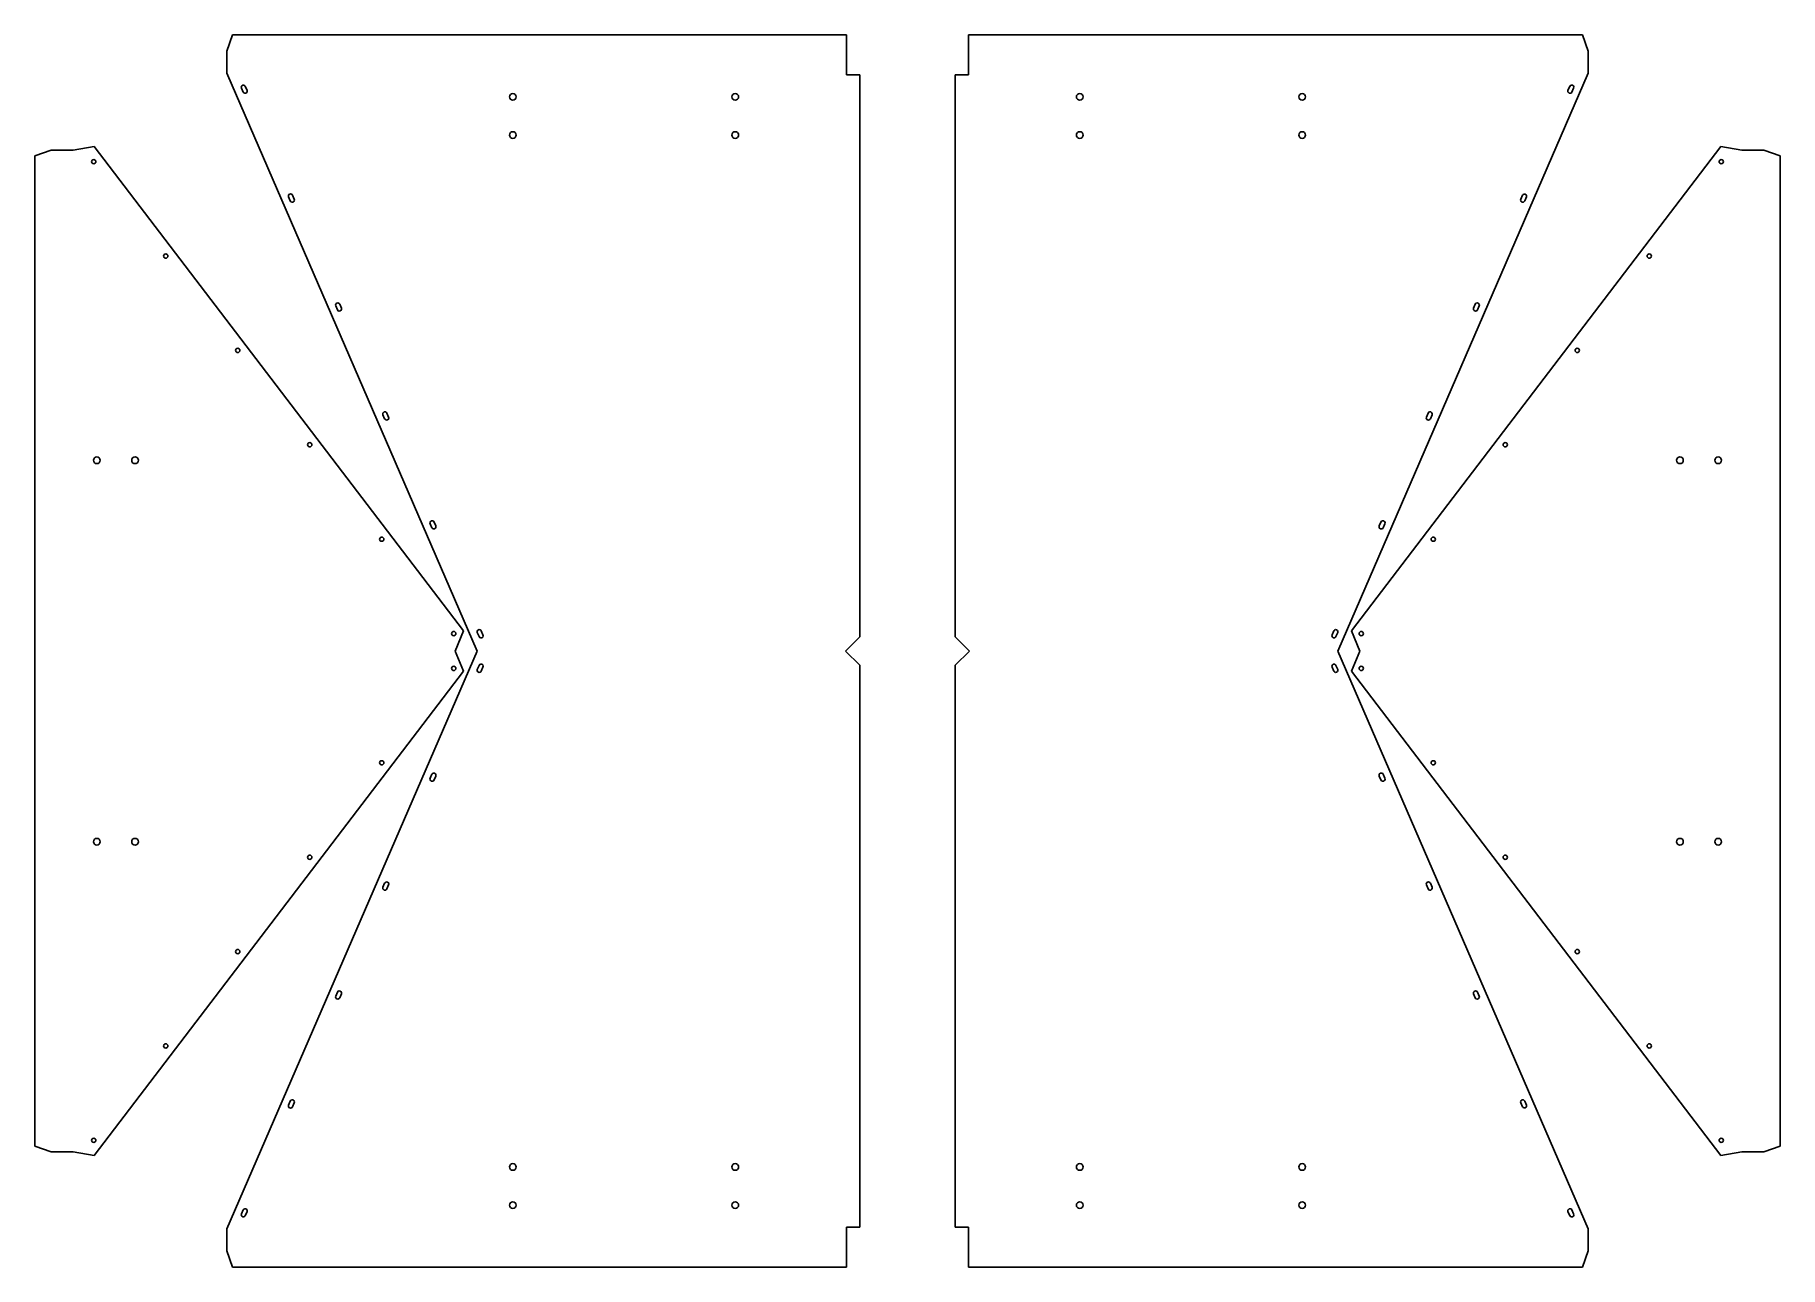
# Model space of a CAD drawing. Header units: millimetres. Extents: x -201 to 1629, y -646 to 646.
import ezdxf

# ---------------------------------------------------------------- set-up
doc = ezdxf.new("R2010")
doc.units = ezdxf.units.MM

msp = doc.modelspace()

# ---------------------------------------------------------------- linework, layer by layer
for p, q in [((6, 646.2218), (0, 629.2218)), ((650, 646.2218), (6, 646.2218)), ((650, 604.2218), (650, 646.2218)), ((778, 646.2218), (778, 604.2218)), ((1422, 646.2218), (778, 646.2218)), ((1428, 629.2218), (1422, 646.2218)), ((0, 629.2218), (0, 606.2218)), ((1428, 606.2218), (1428, 629.2218)), ((0, 606.2218), (262.6638, 0)), ((664, 604.2218), (650, 604.2218)), ((664, 15), (664, 604.2218)), ((778, 604.2218), (764, 604.2218)), ((764, 604.2218), (764, 15)), ((1165.3362, 0), (1428, 606.2218)), ((17.0717, 586.3144), (15.2826, 590.4435)), ((21.2007, 588.1035), (19.4117, 592.2326)), ((1406.7993, 588.1035), (1408.5883, 592.2326)), ((1410.9283, 586.3144), (1412.7174, 590.4435)), ((-184.3111, 525.323), (-201.3111, 519.323)), ((-201.3111, 519.323), (-201.3111, -519.323)), ((-161.3111, 525.323), (-184.3111, 525.323)), ((-139.1396, 529.2325), (-161.3111, 525.323)), ((248.2808, 21.2755), (-139.1396, 529.2325)), ((1567.1396, 529.2325), (1179.7192, 21.2755)), ((1589.3111, 525.323), (1567.1396, 529.2325)), ((1612.3111, 525.323), (1589.3111, 525.323)), ((1629.3111, 519.323), (1612.3111, 525.323)), ((1629.3111, -519.323), (1629.3111, 519.323)), ((66.5687, 472.0765), (64.7796, 476.2056)), ((70.6977, 473.8656), (68.9087, 477.9947)), ((1357.3023, 473.8656), (1359.0913, 477.9947)), ((1361.4313, 472.0765), (1363.2204, 476.2056)), ((116.0657, 357.8386), (114.2766, 361.9677)), ((120.1947, 359.6277), (118.4057, 363.7568)), ((1307.8053, 359.6277), (1309.5943, 363.7568)), ((1311.9343, 357.8386), (1313.7234, 361.9677)), ((165.5627, 243.6007), (163.7736, 247.7298)), ((169.6917, 245.3898), (167.9027, 249.5189)), ((1258.3083, 245.3898), (1260.0973, 249.5189)), ((1262.4373, 243.6007), (1264.2264, 247.7298)), ((215.0596, 129.3628), (213.2706, 133.4919)), ((219.1887, 131.1519), (217.3997, 135.281)), ((1208.8113, 131.1519), (1210.6003, 135.281)), ((1212.9404, 129.3628), (1214.7294, 133.4919)), ((239.3544, 0), (248.2808, 21.2755)), ((264.5566, 15.1249), (262.7676, 19.254)), ((268.6857, 16.914), (266.8967, 21.0431)), ((1159.3143, 16.914), (1161.1033, 21.0431)), ((1163.4434, 15.1249), (1165.2324, 19.254)), ((1179.7192, 21.2755), (1188.6456, 0)), ((262.6638, 0), (0, -606.2218)), ((248.2808, -21.2755), (239.3544, 0)), ((649, 0), (664, 15)), ((664, -15), (649, 0)), ((764, 15), (779, 0)), ((779, 0), (764, -15)), ((1428, -606.2218), (1165.3362, 0)), ((1188.6456, 0), (1179.7192, -21.2755)), ((264.5566, -15.1249), (262.7676, -19.254)), ((268.6857, -16.914), (266.8967, -21.0431)), ((664, -604.2218), (664, -15)), ((764, -15), (764, -604.2218)), ((1159.3143, -16.914), (1161.1033, -21.0431)), ((1163.4434, -15.1249), (1165.2324, -19.254)), ((-139.1396, -529.2325), (248.2808, -21.2755)), ((1179.7192, -21.2755), (1567.1396, -529.2325)), ((215.0596, -129.3628), (213.2706, -133.4919)), ((219.1887, -131.1519), (217.3997, -135.281)), ((1208.8113, -131.1519), (1210.6003, -135.281)), ((1212.9404, -129.3628), (1214.7294, -133.4919)), ((165.5627, -243.6007), (163.7736, -247.7298)), ((169.6917, -245.3898), (167.9027, -249.5189)), ((1258.3083, -245.3898), (1260.0973, -249.5189)), ((1262.4373, -243.6007), (1264.2264, -247.7298)), ((116.0657, -357.8386), (114.2766, -361.9677)), ((120.1947, -359.6277), (118.4057, -363.7568)), ((1307.8053, -359.6277), (1309.5943, -363.7568)), ((1311.9343, -357.8386), (1313.7234, -361.9677)), ((66.5687, -472.0765), (64.7796, -476.2056)), ((70.6977, -473.8656), (68.9087, -477.9947)), ((1357.3023, -473.8656), (1359.0913, -477.9947)), ((1361.4313, -472.0765), (1363.2204, -476.2056)), ((-201.3111, -519.323), (-184.3111, -525.323)), ((-184.3111, -525.323), (-161.3111, -525.323)), ((-161.3111, -525.323), (-139.1396, -529.2325)), ((1567.1396, -529.2325), (1589.3111, -525.323)), ((1589.3111, -525.323), (1612.3111, -525.323)), ((1612.3111, -525.323), (1629.3111, -519.323)), ((17.0717, -586.3144), (15.2826, -590.4435)), ((21.2007, -588.1035), (19.4117, -592.2326)), ((1406.7993, -588.1035), (1408.5883, -592.2326)), ((1410.9283, -586.3144), (1412.7174, -590.4435)), ((0, -606.2218), (0, -629.2218)), ((650, -646.2218), (650, -604.2218)), ((650, -604.2218), (664, -604.2218)), ((764, -604.2218), (778, -604.2218)), ((778, -604.2218), (778, -646.2218)), ((1428, -629.2218), (1428, -606.2218)), ((0, -629.2218), (6, -646.2218)), ((1422, -646.2218), (1428, -629.2218)), ((6, -646.2218), (650, -646.2218)), ((778, -646.2218), (1422, -646.2218))]:
    msp.add_line(p, q)
for centre, radius in [((300, 581.2218), 3.5), ((533.3333, 581.2218), 3.5), ((894.6667, 581.2218), 3.5), ((1128, 581.2218), 3.5), ((300, 541.2218), 3.5), ((533.3333, 541.2218), 3.5), ((894.6667, 541.2218), 3.5), ((1128, 541.2218), 3.5), ((-139.5307, 513.2557), 2.25), ((1567.5307, 513.2557), 2.25), ((-64.0284, 414.2626), 2.25), ((1492.0284, 414.2626), 2.25), ((11.474, 315.2695), 2.25), ((1416.526, 315.2695), 2.25), ((-136.3111, 200), 3.5), ((-96.3111, 200), 3.5), ((86.9764, 216.2763), 2.25), ((1341.0236, 216.2763), 2.25), ((1524.3111, 200), 3.5), ((1564.3111, 200), 3.5), ((162.4788, 117.2832), 2.25), ((1265.5212, 117.2832), 2.25), ((237.9811, 18.2901), 2.25), ((1190.0189, 18.2901), 2.25), ((237.9811, -18.2901), 2.25), ((1190.0189, -18.2901), 2.25), ((162.4788, -117.2832), 2.25), ((1265.5212, -117.2832), 2.25), ((-136.3111, -200), 3.5), ((-96.3111, -200), 3.5), ((1524.3111, -200), 3.5), ((1564.3111, -200), 3.5), ((86.9764, -216.2763), 2.25), ((1341.0236, -216.2763), 2.25), ((11.474, -315.2695), 2.25), ((1416.526, -315.2695), 2.25), ((-64.0284, -414.2626), 2.25), ((1492.0284, -414.2626), 2.25), ((-139.5307, -513.2557), 2.25), ((1567.5307, -513.2557), 2.25), ((300, -541.2218), 3.5), ((533.3333, -541.2218), 3.5), ((894.6667, -541.2218), 3.5), ((1128, -541.2218), 3.5), ((300, -581.2218), 3.5), ((533.3333, -581.2218), 3.5), ((894.6667, -581.2218), 3.5), ((1128, -581.2218), 3.5)]:
    msp.add_circle(centre, radius)
for centre, start, end in [((17.3472, 591.338), 23.4261, 203.4261), ((19.1362, 587.2089), 203.4261, 23.4261), ((1408.8638, 587.2089), 156.5739, 336.5739), ((1410.6528, 591.338), 336.5739, 156.5739), ((66.8441, 477.1001), 23.4261, 203.4261), ((1361.1559, 477.1001), 336.5739, 156.5739), ((68.6332, 472.971), 203.4261, 23.4261), ((1359.3668, 472.971), 156.5739, 336.5739), ((116.3411, 362.8622), 23.4261, 203.4261), ((118.1302, 358.7332), 203.4261, 23.4261), ((1309.8698, 358.7332), 156.5739, 336.5739), ((1311.6589, 362.8622), 336.5739, 156.5739), ((165.8381, 248.6243), 23.4261, 203.4261), ((167.6272, 244.4953), 203.4261, 23.4261), ((1260.3728, 244.4953), 156.5739, 336.5739), ((1262.1619, 248.6243), 336.5739, 156.5739), ((215.3351, 134.3864), 23.4261, 203.4261), ((217.1242, 130.2574), 203.4261, 23.4261), ((1210.8758, 130.2574), 156.5739, 336.5739), ((1212.6649, 134.3864), 336.5739, 156.5739), ((264.8321, 20.1485), 23.4261, 203.4261), ((1163.1679, 20.1485), 336.5739, 156.5739), ((266.6212, 16.0195), 203.4261, 23.4261), ((1161.3788, 16.0195), 156.5739, 336.5739), ((266.6212, -16.0195), 336.5739, 156.5739), ((1161.3788, -16.0195), 23.4261, 203.4261), ((264.8321, -20.1485), 156.5739, 336.5739), ((1163.1679, -20.1485), 203.4261, 23.4261), ((217.1242, -130.2574), 336.5739, 156.5739), ((1210.8758, -130.2574), 23.4261, 203.4261), ((215.3351, -134.3864), 156.5739, 336.5739), ((1212.6649, -134.3864), 203.4261, 23.4261), ((165.8381, -248.6243), 156.5739, 336.5739), ((167.6272, -244.4953), 336.5739, 156.5739), ((1260.3728, -244.4953), 23.4261, 203.4261), ((1262.1619, -248.6243), 203.4261, 23.4261), ((116.3411, -362.8622), 156.5739, 336.5739), ((118.1302, -358.7332), 336.5739, 156.5739), ((1309.8698, -358.7332), 23.4261, 203.4261), ((1311.6589, -362.8622), 203.4261, 23.4261), ((68.6332, -472.971), 336.5739, 156.5739), ((1359.3668, -472.971), 23.4261, 203.4261), ((66.8441, -477.1001), 156.5739, 336.5739), ((1361.1559, -477.1001), 203.4261, 23.4261), ((19.1362, -587.2089), 336.5739, 156.5739), ((1408.8638, -587.2089), 23.4261, 203.4261), ((17.3472, -591.338), 156.5739, 336.5739), ((1410.6528, -591.338), 203.4261, 23.4261)]:
    msp.add_arc(centre, 2.25, start, end)

doc.saveas('drawing.dxf')
